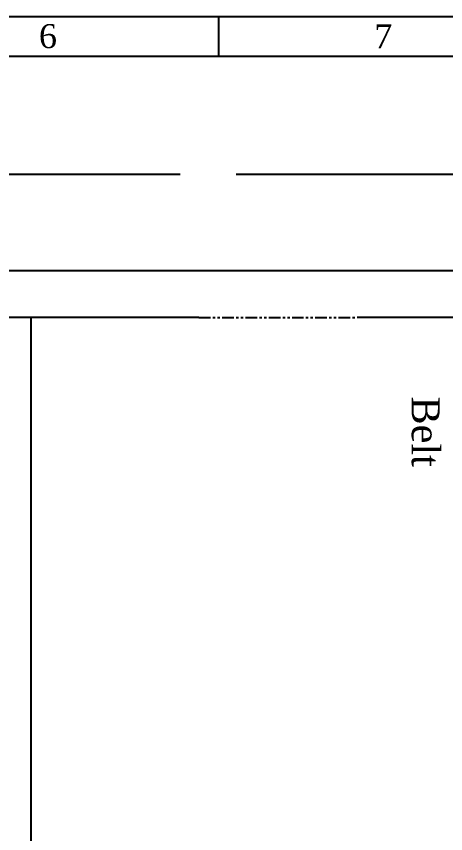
# Model space of a CAD drawing. Header units: centimetres. Extents: x 1 to 9408, y 0 to 2433.
# Drawn here: x 8906.22 to 8929.27, y 2389.32 to 2433.22 of the extents above; entities that cross this region are included whole.
import ezdxf
from ezdxf.enums import TextEntityAlignment as Align

# ---------------------------------------------------------------- set-up
doc = ezdxf.new("R2010")
doc.units = ezdxf.units.CM
doc.header["$MEASUREMENT"] = 0
doc.linetypes.add('ACAD_ISO02W100', pattern=[15, 12, -3])
doc.linetypes.add('PHANTOM2', pattern=[1.25, 0.625, -0.125, 0.125, -0.125, 0.125, -0.125])
doc.layers.add('comment', color=131, linetype='Continuous')
doc.layers.add('net dut', color=7, linetype='PHANTOM2', transparency=0.02)
doc.styles.add('comment', font='times.ttf', dxfattribs={"height": 1.5})
doc.styles.get("Standard").update_dxf_attribs({"font": 'times.ttf', "height": 2})
doc.dimstyles.get("Standard").update_dxf_attribs({"dimtxt": 2, "dimasz": 3, "dimexe": 0.18, "dimexo": 0.0625, "dimgap": 0.09, "dimtad": 0, "dimtih": 1, "dimtoh": 1, "dimdec": 4, "dimzin": 0, "dimdsep": 46, "dimtxsty": 'Standard', "dimcen": 0.09, "dimclrd": 3, "dimclre": 3, "dimadec": 0, "dimazin": 0, "dimtfac": 1, "dimtdec": 4, "dimtofl": 0, "dimtmove": 0, "dimatfit": 3, "dimfxl": 1, "dimtolj": 1, "dimtzin": 0, "dimarcsym": 0})

# ---------------------------------------------------------------- blocks, each defined once
blk = doc.blocks.new('Template_A3_3')
for p, q in [((0, 297), (420, 297)), ((251, 292), (251, 297)), ((5, 292), (415, 292))]:
    blk.add_line(p, q)
at = {"char_height": 3, "width": 4.3828, "attachment_point": 5}
for s, insert in [('6', (229.55, 294.5)), ('7', (271.64, 294.5))]:
    blk.add_mtext(s, dxfattribs=dict(at, insert=insert))
for tag, p in [('DATE', (396, 47)), ('NGUOIVE', (116.22, 35)), ('CONGTY', (262.26, 35)), ('TIME', (396, 35)), ('NGUOIKIEMTRA', (116.22, 23)), ('SCALE', (396, 23)), ('NGUOIPHEDUYET', (116.22, 11)), ('TENBANVE', (262.26, 11)), ('SHEET', (396, 11))]:
    blk.add_attdef(tag, text='', height=5).set_placement(p, align=Align.MIDDLE_CENTER)
at = {"flags": 9}
blk.add_attdef('WD_TB', (0, 0), '', height=5, dxfattribs=at)
blk = doc.blocks.new('*D24')
at = {"color": 3, "linetype": 'ACAD_ISO02W100', "lineweight": -2, "transparency": 16777216}
for p, q in [((8867.023, 2419.613), (8867.023, 2424.913)), ((8870.023, 2424.733), (8895.25, 2424.733)), ((8930.023, 2424.733), (8904.796, 2424.733)), ((8933.023, 2419.613), (8933.023, 2424.913))]:
    blk.add_line(p, q, dxfattribs=at)
at = {"color": 3, "transparency": 16777216}
for points in [[(8870.023, 2425.233), (8870.023, 2424.233), (8867.023, 2424.733)], [(8930.023, 2425.233), (8930.023, 2424.233), (8933.023, 2424.733)]]:
    blk.add_solid(points, dxfattribs=at)
at = {"layer": 'Defpoints', "color": 0, "transparency": 16777216}
for p in [(8933.023, 2424.733), (8867.023, 2419.551), (8933.023, 2419.551)]:
    blk.add_point(p, dxfattribs=at)
at = {"color": 0, "transparency": 16777216, "insert": (8900.023, 2424.733), "char_height": 2, "attachment_point": 5}
blk.add_mtext('\\A1;66.0000', dxfattribs=at)

msp = doc.modelspace()

# ---------------------------------------------------------------- linework, layer by layer
msp.add_line((8907.02307, 2342.05052), (8907.02307, 2417.05052))
msp.add_lwpolyline([(8867.02307, 2419.55052), (8867.02307, 2339.55052), (8933.02307, 2339.55052), (8933.02307, 2419.55052)], close=True)
msp.add_lwpolyline([(8916.02307, 2417.05052), (8869.52307, 2417.05052), (8869.52307, 2342.05052), (8930.52307, 2342.05052), (8930.52307, 2417.05052), (8924.52307, 2417.05052)])
at = {"layer": 'net dut'}
msp.add_line((8916.02307, 2417.05052), (8924.52307, 2417.05052), dxfattribs=at)

# ---------------------------------------------------------------- block references
at = {"xscale": 0.4278423504730325, "yscale": 0.4278423504730325, "zscale": 0.4278423504730325}
msp.add_blockref('Template_A3_3', (8809.70702, 2306.1544), dxfattribs=at)

# ---------------------------------------------------------------- texts
at = {"layer": 'comment', "insert": (8928.95494, 2412.80434), "char_height": 1.5, "attachment_point": 1, "rotation": 270, "style": 'comment'}
msp.add_mtext_dynamic_manual_height_columns('Belt', width=6, gutter_width=10, heights=[0], dxfattribs=at)

# ---------------------------------------------------------------- dimensions: what is measured, and where the dimension line sits
dim = msp.add_linear_dim(base=(8933.02307, 2424.73255), p1=(8867.02307, 2419.55052), p2=(8933.02307, 2419.55052), dimstyle='Standard')
dim.commit()
dim.dimension.update_dxf_attribs({"geometry": '*D24', "text_midpoint": (8900.02307, 2424.73255)})

doc.saveas('drawing.dxf')
